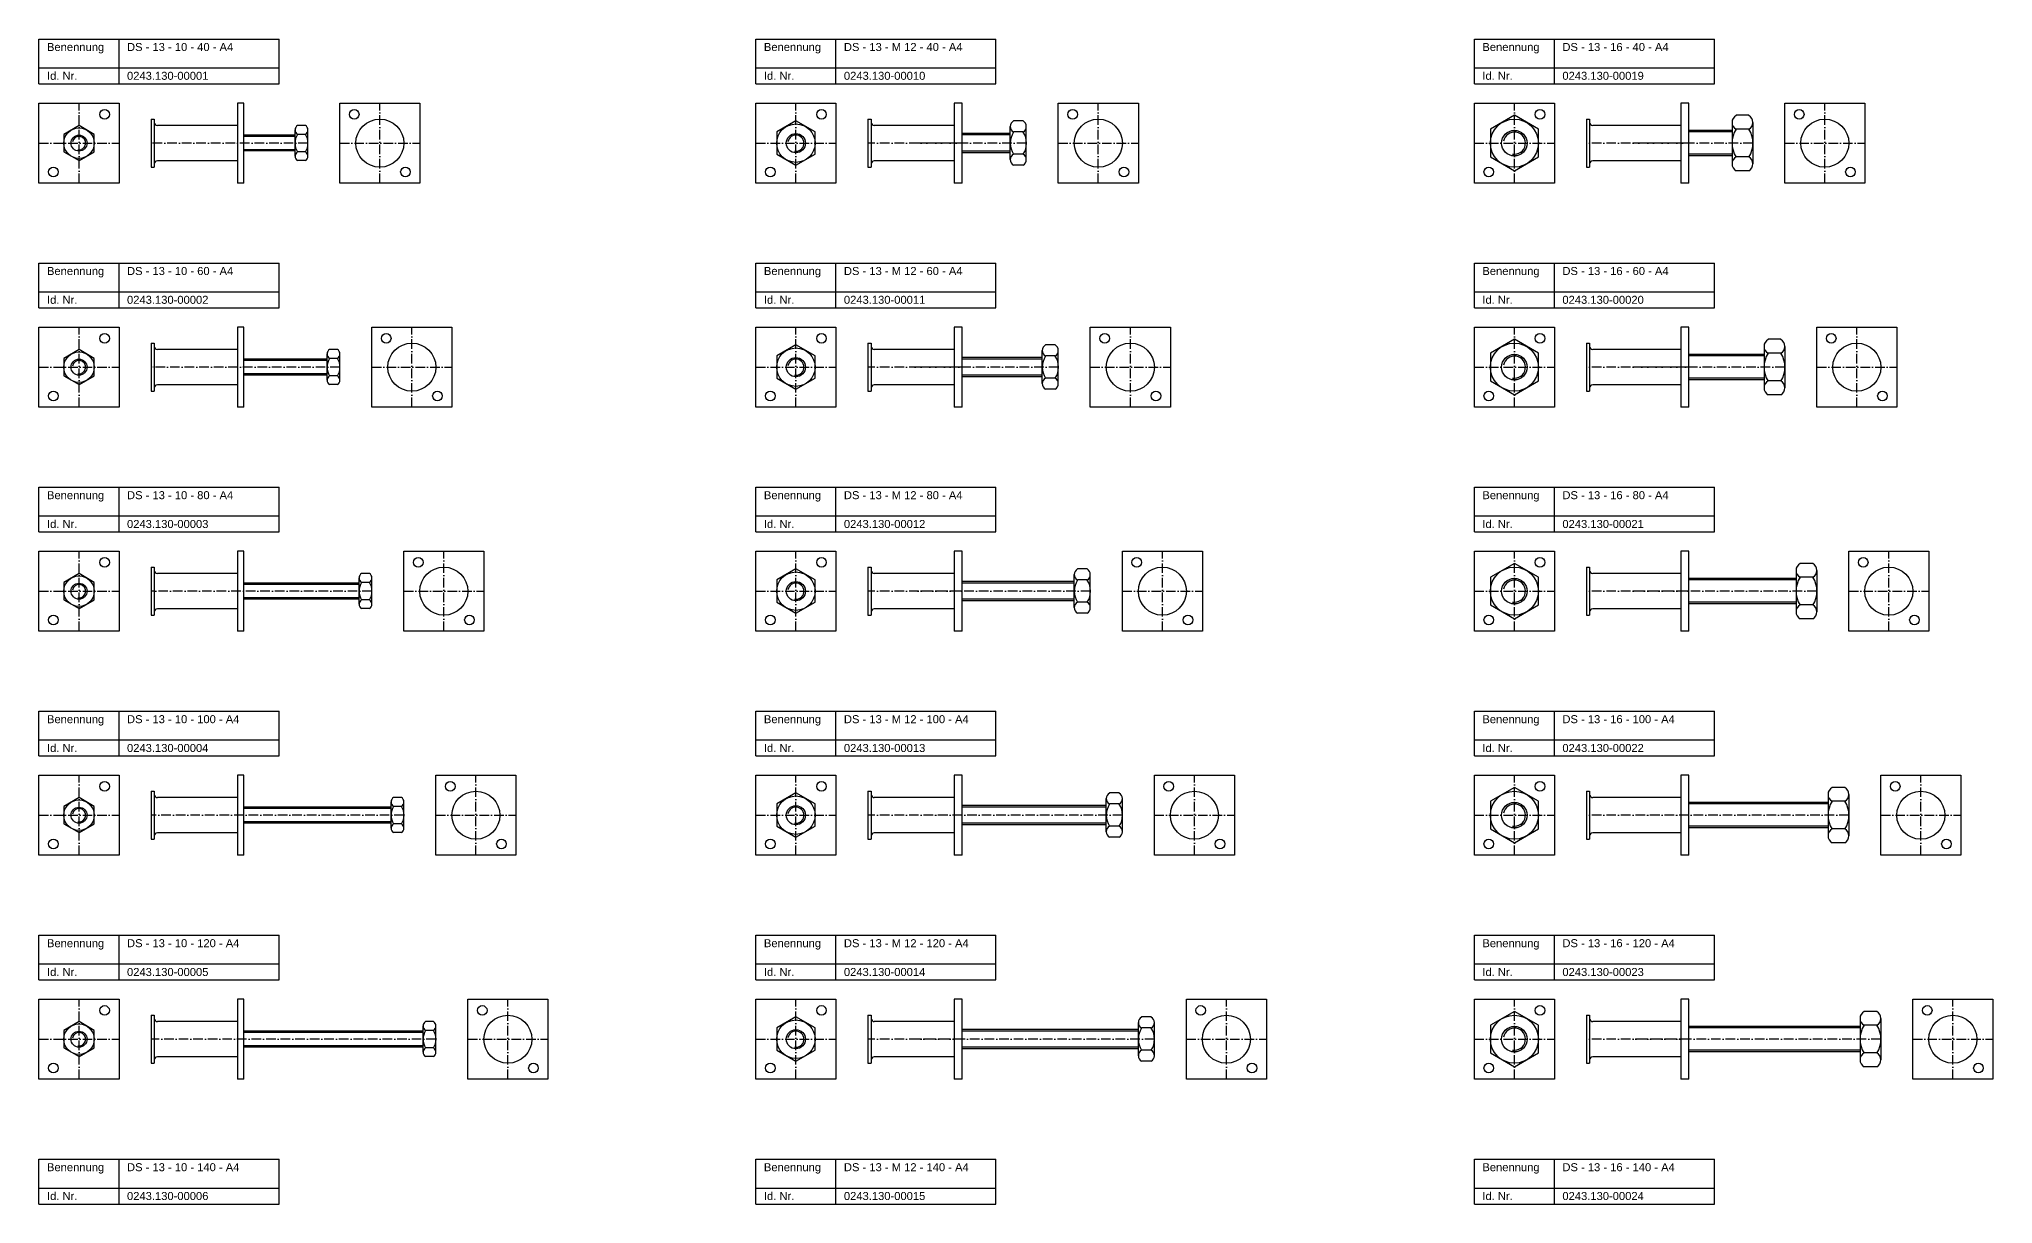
# Model space of a CAD drawing. Header units: millimetres. Extents: x 77 to 2545, y 1116 to 2936.
# Drawn here: x 77 to 1298, y 2208 to 2936 of the extents above; entities that cross this region are included whole.
import ezdxf

# ---------------------------------------------------------------- set-up
doc = ezdxf.new("R2010")
doc.units = ezdxf.units.MM
doc.header["$LTSCALE"] = 0.5
doc.linetypes.add('achse', pattern=[18, 12, -3, 0, -3])
doc.layers.add('HALFEN', color=2, linetype='CONTINUOUS')
doc.styles.add('ARIAL50', font='ARIAL.TTF', dxfattribs={"height": 5})

msp = doc.modelspace()

# ---------------------------------------------------------------- linework, layer by layer
at = {"layer": 'HALFEN'}
for p, q in [((77.2, 2936.2), (227.2, 2936.2)), ((77.2, 2908.2), (77.2, 2936.2)), ((127.2, 2908.2), (127.2, 2936.2)), ((227.2, 2908.2), (227.2, 2936.2)), ((525.2, 2936.2), (675.2, 2936.2)), ((525.2, 2908.2), (525.2, 2936.2)), ((575.2, 2908.2), (575.2, 2936.2)), ((675.2, 2908.2), (675.2, 2936.2)), ((974.2, 2936.2), (1124.2, 2936.2)), ((974.2, 2908.2), (974.2, 2936.2)), ((1024.2, 2908.2), (1024.2, 2936.2)), ((1124.2, 2908.2), (1124.2, 2936.2)), ((77.2, 2918.2), (227.2, 2918.2)), ((525.2, 2918.2), (675.2, 2918.2)), ((974.2, 2918.2), (1124.2, 2918.2)), ((77.2, 2908.2), (227.2, 2908.2)), ((525.2, 2908.2), (675.2, 2908.2)), ((974.2, 2908.2), (1124.2, 2908.2)), ((77.2, 2896.2), (127.2, 2896.2)), ((77.2, 2846.2), (77.2, 2896.2)), ((127.2, 2896.2), (127.2, 2846.2)), ((205.2, 2896.2), (201.2, 2896.2)), ((201.2, 2896.2), (201.2, 2846.2)), ((205.2, 2846.2), (205.2, 2896.2)), ((265.2, 2896.2), (315.2, 2896.2)), ((265.2, 2846.2), (265.2, 2896.2)), ((315.2, 2896.2), (315.2, 2846.2)), ((525.2, 2896.2), (575.2, 2896.2)), ((525.2, 2846.2), (525.2, 2896.2)), ((575.2, 2896.2), (575.2, 2846.2)), ((649.2, 2896.2), (649.2, 2846.2)), ((654.2, 2896.2), (649.2, 2896.2)), ((654.2, 2846.2), (654.2, 2896.2)), ((714.2, 2896.2), (764.2, 2896.2)), ((714.2, 2846.2), (714.2, 2896.2)), ((764.2, 2896.2), (764.2, 2846.2)), ((974.2, 2896.2), (1024.2, 2896.2)), ((974.2, 2846.2), (974.2, 2896.2)), ((1024.2, 2896.2), (1024.2, 2846.2)), ((1108.2, 2896.2), (1103.2, 2896.2)), ((1103.2, 2896.2), (1103.2, 2846.2)), ((1108.2, 2846.2), (1108.2, 2896.2)), ((1168.2, 2896.2), (1218.2, 2896.2)), ((1168.2, 2846.2), (1168.2, 2896.2)), ((1218.2, 2896.2), (1218.2, 2846.2)), ((102.2, 2882.2), (92.7, 2876.7)), ((111.7, 2876.7), (102.2, 2882.2)), ((147.2, 2886.2), (149.2, 2886.2)), ((147.2, 2886.2), (147.2, 2856.2)), ((149.2, 2886.2), (149.2, 2856.2)), ((201.2, 2882.2), (151.2, 2882.2)), ((243.7, 2882.2), (238.8, 2882.2)), ((595.2, 2886.2), (597.2, 2886.2)), ((595.2, 2886.2), (595.2, 2856.2)), ((597.2, 2886.2), (597.2, 2856.2)), ((649.2, 2882.2), (599.2, 2882.2)), ((684.2, 2860.9), (684.2, 2881.6)), ((692.2, 2885.1), (686.2, 2885.1)), ((694.2, 2860.9), (694.2, 2881.6)), ((1044.2, 2886.2), (1046.2, 2886.2)), ((1044.2, 2886.2), (1044.2, 2856.2)), ((1046.2, 2886.2), (1046.2, 2856.2)), ((1103.2, 2882.2), (1048.2, 2882.2)), ((1135.2, 2884.2), (1135.2, 2858.3)), ((1145.7, 2888.6), (1137.7, 2888.6)), ((1148.2, 2884.2), (1148.2, 2858.3)), ((92.7, 2876.7), (92.7, 2865.8)), ((111.7, 2865.8), (111.7, 2876.7)), ((237.2, 2876.2), (205.2, 2876.2)), ((237.2, 2875.4), (205.2, 2875.4)), ((237.2, 2863), (237.2, 2879.5)), ((243.7, 2876.7), (238.8, 2876.7)), ((245.2, 2863), (245.2, 2879.5)), ((684.2, 2877.2), (654.2, 2877.2)), ((684.2, 2876.3), (654.2, 2876.3)), ((692.2, 2878.2), (686.2, 2878.2)), ((1135.2, 2879.2), (1108.2, 2879.2)), ((1135.2, 2878.2), (1108.2, 2878.2)), ((1145.7, 2879.9), (1137.7, 2879.9)), ((92.7, 2865.8), (102.2, 2860.3)), ((102.2, 2860.3), (111.7, 2865.8)), ((201.2, 2860.2), (151.2, 2860.2)), ((237.2, 2867.1), (205.2, 2867.1)), ((237.2, 2866.3), (205.2, 2866.3)), ((243.7, 2865.8), (238.8, 2865.8)), ((243.7, 2860.3), (238.8, 2860.3)), ((649.2, 2860.2), (599.2, 2860.2)), ((684.2, 2866.2), (654.2, 2866.2)), ((684.2, 2865.2), (654.2, 2865.2)), ((692.2, 2864.3), (686.2, 2864.3)), ((692.2, 2857.4), (686.2, 2857.4)), ((1103.2, 2860.2), (1048.2, 2860.2)), ((1135.2, 2864.3), (1108.2, 2864.3)), ((1135.2, 2863.2), (1108.2, 2863.2)), ((1145.7, 2862.6), (1137.7, 2862.6)), ((127.2, 2846.2), (77.2, 2846.2)), ((147.2, 2856.2), (149.2, 2856.2)), ((205.2, 2846.2), (201.2, 2846.2)), ((315.2, 2846.2), (265.2, 2846.2)), ((575.2, 2846.2), (525.2, 2846.2)), ((595.2, 2856.2), (597.2, 2856.2)), ((654.2, 2846.2), (649.2, 2846.2)), ((764.2, 2846.2), (714.2, 2846.2)), ((1024.2, 2846.2), (974.2, 2846.2)), ((1044.2, 2856.2), (1046.2, 2856.2)), ((1108.2, 2846.2), (1103.2, 2846.2)), ((1145.7, 2853.9), (1137.7, 2853.9)), ((1218.2, 2846.2), (1168.2, 2846.2)), ((77.2, 2796.3), (227.2, 2796.3)), ((77.2, 2768.2), (77.2, 2796.3)), ((127.2, 2768.2), (127.2, 2796.3)), ((227.2, 2768.2), (227.2, 2796.3)), ((525.2, 2796.3), (675.2, 2796.3)), ((525.2, 2768.2), (525.2, 2796.3)), ((575.2, 2768.2), (575.2, 2796.3)), ((675.2, 2768.2), (675.2, 2796.3)), ((974.2, 2796.3), (1124.2, 2796.3)), ((974.2, 2768.2), (974.2, 2796.3)), ((1024.2, 2768.2), (1024.2, 2796.3)), ((1124.2, 2768.2), (1124.2, 2796.3)), ((77.2, 2778.2), (227.2, 2778.2)), ((525.2, 2778.2), (675.2, 2778.2)), ((974.2, 2778.2), (1124.2, 2778.2)), ((77.2, 2768.2), (227.2, 2768.2)), ((525.2, 2768.2), (675.2, 2768.2)), ((974.2, 2768.2), (1124.2, 2768.2)), ((77.2, 2706.2), (77.2, 2756.2)), ((77.2, 2756.2), (127.2, 2756.2)), ((127.2, 2756.2), (127.2, 2706.2)), ((201.2, 2756.2), (201.2, 2706.2)), ((205.2, 2756.2), (201.2, 2756.2)), ((205.2, 2706.2), (205.2, 2756.2)), ((285.2, 2756.2), (335.2, 2756.2)), ((285.2, 2706.2), (285.2, 2756.2)), ((335.2, 2756.2), (335.2, 2706.2)), ((525.2, 2756.2), (575.2, 2756.2)), ((525.2, 2706.2), (525.2, 2756.2)), ((575.2, 2756.2), (575.2, 2706.2)), ((649.2, 2756.2), (649.2, 2706.2)), ((654.2, 2756.2), (649.2, 2756.2)), ((654.2, 2706.2), (654.2, 2756.2)), ((734.2, 2756.2), (784.2, 2756.2)), ((734.2, 2706.2), (734.2, 2756.2)), ((784.2, 2756.2), (784.2, 2706.2)), ((974.2, 2756.2), (1024.2, 2756.2)), ((974.2, 2706.2), (974.2, 2756.2)), ((1024.2, 2756.2), (1024.2, 2706.2)), ((1103.2, 2756.2), (1103.2, 2706.2)), ((1108.2, 2756.2), (1103.2, 2756.2)), ((1108.2, 2706.2), (1108.2, 2756.2)), ((1165.7, 2748.6), (1157.7, 2748.6)), ((1188.2, 2756.2), (1238.2, 2756.2)), ((1188.2, 2706.2), (1188.2, 2756.2)), ((1238.2, 2756.2), (1238.2, 2706.2)), ((102.2, 2742.2), (92.7, 2736.7)), ((92.7, 2736.7), (92.7, 2725.8)), ((111.7, 2736.7), (102.2, 2742.2)), ((111.7, 2725.8), (111.7, 2736.7)), ((147.2, 2746.2), (147.2, 2716.2)), ((147.2, 2746.2), (149.2, 2746.2)), ((149.2, 2746.2), (149.2, 2716.2)), ((201.2, 2742.2), (151.2, 2742.2)), ((257.2, 2736.2), (205.2, 2736.2)), ((257.2, 2735.4), (205.2, 2735.4)), ((257.2, 2723), (257.2, 2739.5)), ((263.7, 2742.2), (258.8, 2742.2)), ((263.7, 2736.7), (258.8, 2736.7)), ((265.2, 2723), (265.2, 2739.5)), ((595.2, 2746.2), (595.2, 2716.2)), ((595.2, 2746.2), (597.2, 2746.2)), ((597.2, 2746.2), (597.2, 2716.2)), ((649.2, 2742.2), (599.2, 2742.2)), ((704.2, 2737.2), (654.2, 2737.2)), ((704.2, 2736.3), (654.2, 2736.3)), ((704.2, 2720.9), (704.2, 2741.6)), ((712.2, 2745.1), (706.2, 2745.1)), ((712.2, 2738.2), (706.2, 2738.2)), ((714.2, 2720.9), (714.2, 2741.6)), ((1044.2, 2746.2), (1044.2, 2716.2)), ((1044.2, 2746.2), (1046.2, 2746.2)), ((1046.2, 2746.2), (1046.2, 2716.2)), ((1103.2, 2742.2), (1048.2, 2742.2)), ((1155.2, 2739.2), (1108.2, 2739.2)), ((1155.2, 2738.2), (1108.2, 2738.2)), ((1155.2, 2744.2), (1155.2, 2718.3)), ((1165.7, 2739.9), (1157.7, 2739.9)), ((1168.2, 2744.2), (1168.2, 2718.3)), ((92.7, 2725.8), (102.2, 2720.3)), ((102.2, 2720.3), (111.7, 2725.8)), ((257.2, 2727.1), (205.2, 2727.1)), ((257.2, 2726.3), (205.2, 2726.3)), ((263.7, 2725.8), (258.8, 2725.8)), ((704.2, 2726.2), (654.2, 2726.2)), ((704.2, 2725.2), (654.2, 2725.2)), ((712.2, 2724.3), (706.2, 2724.3)), ((1155.2, 2724.3), (1108.2, 2724.3)), ((1155.2, 2723.2), (1108.2, 2723.2)), ((147.2, 2716.2), (149.2, 2716.2)), ((201.2, 2720.2), (151.2, 2720.2)), ((263.7, 2720.3), (258.8, 2720.3)), ((595.2, 2716.2), (597.2, 2716.2)), ((649.2, 2720.2), (599.2, 2720.2)), ((712.2, 2717.4), (706.2, 2717.4)), ((1044.2, 2716.2), (1046.2, 2716.2)), ((1103.2, 2720.2), (1048.2, 2720.2)), ((1165.7, 2722.6), (1157.7, 2722.6)), ((1165.7, 2713.9), (1157.7, 2713.9)), ((127.2, 2706.2), (77.2, 2706.2)), ((205.2, 2706.2), (201.2, 2706.2)), ((335.2, 2706.2), (285.2, 2706.2)), ((575.2, 2706.2), (525.2, 2706.2)), ((654.2, 2706.2), (649.2, 2706.2)), ((784.2, 2706.2), (734.2, 2706.2)), ((1024.2, 2706.2), (974.2, 2706.2)), ((1108.2, 2706.2), (1103.2, 2706.2)), ((1238.2, 2706.2), (1188.2, 2706.2)), ((77.2, 2656.2), (227.2, 2656.2)), ((77.2, 2628.2), (77.2, 2656.2)), ((127.2, 2628.2), (127.2, 2656.2)), ((227.2, 2628.2), (227.2, 2656.2)), ((525.2, 2656.2), (675.2, 2656.2)), ((525.2, 2628.2), (525.2, 2656.2)), ((575.2, 2628.2), (575.2, 2656.2)), ((675.2, 2628.2), (675.2, 2656.2)), ((974.2, 2656.2), (1124.2, 2656.2)), ((974.2, 2628.2), (974.2, 2656.2)), ((1024.2, 2628.2), (1024.2, 2656.2)), ((1124.2, 2628.2), (1124.2, 2656.2)), ((77.2, 2638.2), (227.2, 2638.2)), ((525.2, 2638.2), (675.2, 2638.2)), ((974.2, 2638.2), (1124.2, 2638.2)), ((77.2, 2628.2), (227.2, 2628.2)), ((525.2, 2628.2), (675.2, 2628.2)), ((974.2, 2628.2), (1124.2, 2628.2)), ((77.2, 2616.2), (127.2, 2616.2)), ((77.2, 2566.2), (77.2, 2616.2)), ((127.2, 2616.2), (127.2, 2566.2)), ((205.2, 2616.2), (201.2, 2616.2)), ((201.2, 2616.2), (201.2, 2566.2)), ((205.2, 2566.2), (205.2, 2616.2)), ((305.2, 2616.2), (355.2, 2616.2)), ((305.2, 2566.2), (305.2, 2616.2)), ((355.2, 2616.2), (355.2, 2566.2)), ((525.2, 2616.2), (575.2, 2616.2)), ((525.2, 2566.2), (525.2, 2616.2)), ((575.2, 2616.2), (575.2, 2566.2)), ((649.2, 2616.2), (649.2, 2566.2)), ((654.2, 2616.2), (649.2, 2616.2)), ((654.2, 2566.2), (654.2, 2616.2)), ((754.2, 2616.2), (804.2, 2616.2)), ((754.2, 2566.2), (754.2, 2616.2)), ((804.2, 2616.2), (804.2, 2566.2)), ((974.2, 2616.2), (1024.2, 2616.2)), ((974.2, 2566.2), (974.2, 2616.2)), ((1024.2, 2616.2), (1024.2, 2566.2)), ((1103.2, 2616.2), (1103.2, 2566.2)), ((1108.2, 2616.2), (1103.2, 2616.2)), ((1108.2, 2566.2), (1108.2, 2616.2)), ((1208.2, 2616.2), (1258.2, 2616.2)), ((1208.2, 2566.2), (1208.2, 2616.2)), ((1258.2, 2616.2), (1258.2, 2566.2)), ((102.2, 2602.2), (92.7, 2596.7)), ((111.7, 2596.7), (102.2, 2602.2)), ((147.2, 2606.2), (149.2, 2606.2)), ((147.2, 2606.2), (147.2, 2576.2)), ((149.2, 2606.2), (149.2, 2576.2)), ((201.2, 2602.2), (151.2, 2602.2)), ((283.7, 2602.2), (278.8, 2602.2)), ((595.2, 2606.2), (597.2, 2606.2)), ((595.2, 2606.2), (595.2, 2576.2)), ((597.2, 2606.2), (597.2, 2576.2)), ((649.2, 2602.2), (599.2, 2602.2)), ((724.2, 2580.9), (724.2, 2601.6)), ((732.2, 2605.1), (726.2, 2605.1)), ((734.2, 2580.9), (734.2, 2601.6)), ((1044.2, 2606.2), (1046.2, 2606.2)), ((1044.2, 2606.2), (1044.2, 2576.2)), ((1046.2, 2606.2), (1046.2, 2576.2)), ((1103.2, 2602.2), (1048.2, 2602.2)), ((1175.2, 2604.2), (1175.2, 2578.3)), ((1185.7, 2608.6), (1177.7, 2608.6)), ((1188.2, 2604.2), (1188.2, 2578.3)), ((92.7, 2596.7), (92.7, 2585.8)), ((111.7, 2585.8), (111.7, 2596.7)), ((277.2, 2596.2), (205.2, 2596.2)), ((277.2, 2595.4), (205.2, 2595.4)), ((277.2, 2583), (277.2, 2599.5)), ((283.7, 2596.7), (278.8, 2596.7)), ((285.2, 2583), (285.2, 2599.5)), ((724.2, 2597.2), (654.2, 2597.2)), ((724.2, 2596.3), (654.2, 2596.3)), ((732.2, 2598.2), (726.2, 2598.2)), ((1175.2, 2599.2), (1108.2, 2599.2)), ((1175.2, 2598.2), (1108.2, 2598.2)), ((1185.7, 2599.9), (1177.7, 2599.9)), ((92.7, 2585.8), (102.2, 2580.3)), ((102.2, 2580.3), (111.7, 2585.8)), ((201.2, 2580.2), (151.2, 2580.2)), ((277.2, 2587.1), (205.2, 2587.1)), ((277.2, 2586.3), (205.2, 2586.3)), ((283.7, 2585.8), (278.8, 2585.8)), ((283.7, 2580.3), (278.8, 2580.3)), ((649.2, 2580.2), (599.2, 2580.2)), ((724.2, 2586.2), (654.2, 2586.2)), ((724.2, 2585.2), (654.2, 2585.2)), ((732.2, 2584.3), (726.2, 2584.3)), ((732.2, 2577.4), (726.2, 2577.4)), ((1103.2, 2580.2), (1048.2, 2580.2)), ((1175.2, 2584.3), (1108.2, 2584.3)), ((1175.2, 2583.2), (1108.2, 2583.2)), ((1185.7, 2582.6), (1177.7, 2582.6)), ((127.2, 2566.2), (77.2, 2566.2)), ((147.2, 2576.2), (149.2, 2576.2)), ((205.2, 2566.2), (201.2, 2566.2)), ((355.2, 2566.2), (305.2, 2566.2)), ((575.2, 2566.2), (525.2, 2566.2)), ((595.2, 2576.2), (597.2, 2576.2)), ((654.2, 2566.2), (649.2, 2566.2)), ((804.2, 2566.2), (754.2, 2566.2)), ((1024.2, 2566.2), (974.2, 2566.2)), ((1044.2, 2576.2), (1046.2, 2576.2)), ((1108.2, 2566.2), (1103.2, 2566.2)), ((1185.7, 2573.9), (1177.7, 2573.9)), ((1258.2, 2566.2), (1208.2, 2566.2)), ((77.2, 2516.2), (227.2, 2516.2)), ((77.2, 2488.2), (77.2, 2516.2)), ((127.2, 2488.2), (127.2, 2516.2)), ((227.2, 2488.2), (227.2, 2516.2)), ((525.2, 2516.2), (675.2, 2516.2)), ((525.2, 2488.2), (525.2, 2516.2)), ((575.2, 2488.2), (575.2, 2516.2)), ((675.2, 2488.2), (675.2, 2516.2)), ((974.2, 2516.2), (1124.2, 2516.2)), ((974.2, 2488.2), (974.2, 2516.2)), ((1024.2, 2488.2), (1024.2, 2516.2)), ((1124.2, 2488.2), (1124.2, 2516.2)), ((77.2, 2498.2), (227.2, 2498.2)), ((525.2, 2498.2), (675.2, 2498.2)), ((974.2, 2498.2), (1124.2, 2498.2)), ((77.2, 2488.2), (227.2, 2488.2)), ((525.2, 2488.2), (675.2, 2488.2)), ((974.2, 2488.2), (1124.2, 2488.2)), ((77.2, 2476.2), (127.2, 2476.2)), ((77.2, 2426.2), (77.2, 2476.2)), ((127.2, 2476.2), (127.2, 2426.2)), ((201.2, 2476.2), (201.2, 2426.2)), ((205.2, 2476.2), (201.2, 2476.2)), ((205.2, 2426.2), (205.2, 2476.2)), ((325.2, 2476.2), (375.2, 2476.2)), ((325.2, 2426.2), (325.2, 2476.2)), ((375.2, 2476.2), (375.2, 2426.2)), ((525.2, 2476.2), (575.2, 2476.2)), ((525.2, 2426.2), (525.2, 2476.2)), ((575.2, 2476.2), (575.2, 2426.2)), ((649.2, 2476.2), (649.2, 2426.2)), ((654.2, 2476.2), (649.2, 2476.2)), ((654.2, 2426.2), (654.2, 2476.2)), ((774.2, 2476.2), (824.2, 2476.2)), ((774.2, 2426.2), (774.2, 2476.2)), ((824.2, 2476.2), (824.2, 2426.2)), ((974.2, 2476.2), (1024.2, 2476.2)), ((974.2, 2426.2), (974.2, 2476.2)), ((1024.2, 2476.2), (1024.2, 2426.2)), ((1108.2, 2476.2), (1103.2, 2476.2)), ((1103.2, 2476.2), (1103.2, 2426.2)), ((1108.2, 2426.2), (1108.2, 2476.2)), ((1205.7, 2468.6), (1197.7, 2468.6)), ((1228.2, 2476.2), (1278.2, 2476.2)), ((1228.2, 2426.2), (1228.2, 2476.2)), ((1278.2, 2476.2), (1278.2, 2426.2)), ((102.2, 2462.2), (92.7, 2456.7)), ((92.7, 2456.7), (92.7, 2445.8)), ((111.7, 2456.7), (102.2, 2462.2)), ((111.7, 2445.8), (111.7, 2456.7)), ((147.2, 2466.2), (147.2, 2436.2)), ((147.2, 2466.2), (149.2, 2466.2)), ((149.2, 2466.2), (149.2, 2436.2)), ((201.2, 2462.2), (151.2, 2462.2)), ((297.2, 2456.2), (205.2, 2456.2)), ((297.2, 2455.4), (205.2, 2455.4)), ((297.2, 2443), (297.2, 2459.5)), ((303.7, 2462.2), (298.8, 2462.2)), ((303.7, 2456.7), (298.8, 2456.7)), ((305.2, 2443), (305.2, 2459.5)), ((595.2, 2466.2), (595.2, 2436.2)), ((595.2, 2466.2), (597.2, 2466.2)), ((597.2, 2466.2), (597.2, 2436.2)), ((649.2, 2462.2), (599.2, 2462.2)), ((744.2, 2457.2), (654.2, 2457.2)), ((744.2, 2456.3), (654.2, 2456.3)), ((744.2, 2440.9), (744.2, 2461.6)), ((752.2, 2465.1), (746.2, 2465.1)), ((752.2, 2458.2), (746.2, 2458.2)), ((754.2, 2440.9), (754.2, 2461.6)), ((1044.2, 2466.2), (1044.2, 2436.2)), ((1044.2, 2466.2), (1046.2, 2466.2)), ((1046.2, 2466.2), (1046.2, 2436.2)), ((1103.2, 2462.2), (1048.2, 2462.2)), ((1195.2, 2459.2), (1108.2, 2459.2)), ((1195.2, 2458.2), (1108.2, 2458.2)), ((1195.2, 2464.2), (1195.2, 2438.3)), ((1205.7, 2459.9), (1197.7, 2459.9)), ((1208.2, 2464.2), (1208.2, 2438.3)), ((92.7, 2445.8), (102.2, 2440.3)), ((102.2, 2440.3), (111.7, 2445.8)), ((297.2, 2447.1), (205.2, 2447.1)), ((297.2, 2446.3), (205.2, 2446.3)), ((303.7, 2445.8), (298.8, 2445.8)), ((744.2, 2446.2), (654.2, 2446.2)), ((744.2, 2445.2), (654.2, 2445.2)), ((752.2, 2444.3), (746.2, 2444.3)), ((1195.2, 2444.3), (1108.2, 2444.3)), ((1195.2, 2443.2), (1108.2, 2443.2)), ((1205.7, 2442.6), (1197.7, 2442.6)), ((147.2, 2436.2), (149.2, 2436.2)), ((201.2, 2440.2), (151.2, 2440.2)), ((303.7, 2440.3), (298.8, 2440.3)), ((595.2, 2436.2), (597.2, 2436.2)), ((649.2, 2440.2), (599.2, 2440.2)), ((752.2, 2437.4), (746.2, 2437.4)), ((1044.2, 2436.2), (1046.2, 2436.2)), ((1103.2, 2440.2), (1048.2, 2440.2)), ((1205.7, 2433.9), (1197.7, 2433.9)), ((127.2, 2426.2), (77.2, 2426.2)), ((205.2, 2426.2), (201.2, 2426.2)), ((375.2, 2426.2), (325.2, 2426.2)), ((575.2, 2426.2), (525.2, 2426.2)), ((654.2, 2426.2), (649.2, 2426.2)), ((824.2, 2426.2), (774.2, 2426.2)), ((1024.2, 2426.2), (974.2, 2426.2)), ((1108.2, 2426.2), (1103.2, 2426.2)), ((1278.2, 2426.2), (1228.2, 2426.2)), ((77.2, 2376.2), (227.2, 2376.2)), ((77.2, 2348.2), (77.2, 2376.2)), ((127.2, 2348.2), (127.2, 2376.2)), ((227.2, 2348.2), (227.2, 2376.2)), ((525.2, 2376.2), (675.2, 2376.2)), ((525.2, 2348.2), (525.2, 2376.2)), ((575.2, 2348.2), (575.2, 2376.2)), ((675.2, 2348.2), (675.2, 2376.2)), ((974.2, 2376.2), (1124.2, 2376.2)), ((974.2, 2348.2), (974.2, 2376.2)), ((1024.2, 2348.2), (1024.2, 2376.2)), ((1124.2, 2348.2), (1124.2, 2376.2)), ((77.2, 2358.2), (227.2, 2358.2)), ((525.2, 2358.2), (675.2, 2358.2)), ((974.2, 2358.2), (1124.2, 2358.2)), ((77.2, 2348.2), (227.2, 2348.2)), ((525.2, 2348.2), (675.2, 2348.2)), ((974.2, 2348.2), (1124.2, 2348.2)), ((77.2, 2336.2), (127.2, 2336.2)), ((77.2, 2286.2), (77.2, 2336.2)), ((127.2, 2336.2), (127.2, 2286.2)), ((201.2, 2336.2), (201.2, 2286.2)), ((205.2, 2336.2), (201.2, 2336.2)), ((205.2, 2286.2), (205.2, 2336.2)), ((345.2, 2336.2), (395.2, 2336.2)), ((345.2, 2286.2), (345.2, 2336.2)), ((395.2, 2336.2), (395.2, 2286.2)), ((525.2, 2336.2), (575.2, 2336.2)), ((525.2, 2286.2), (525.2, 2336.2)), ((575.2, 2336.2), (575.2, 2286.2)), ((649.2, 2336.2), (649.2, 2286.2)), ((654.2, 2336.2), (649.2, 2336.2)), ((654.2, 2286.2), (654.2, 2336.2)), ((794.2, 2336.2), (844.2, 2336.2)), ((794.2, 2286.2), (794.2, 2336.2)), ((844.2, 2336.2), (844.2, 2286.2)), ((974.2, 2336.2), (1024.2, 2336.2)), ((974.2, 2286.2), (974.2, 2336.2)), ((1024.2, 2336.2), (1024.2, 2286.2)), ((1108.2, 2336.2), (1103.2, 2336.2)), ((1103.2, 2336.2), (1103.2, 2286.2)), ((1108.2, 2286.2), (1108.2, 2336.2)), ((1248.2, 2336.2), (1298.2, 2336.2)), ((1248.2, 2286.2), (1248.2, 2336.2)), ((1298.2, 2336.2), (1298.2, 2286.2)), ((102.2, 2322.2), (92.7, 2316.7)), ((111.7, 2316.7), (102.2, 2322.2)), ((147.2, 2326.2), (149.2, 2326.2)), ((147.2, 2326.2), (147.2, 2296.2)), ((149.2, 2326.2), (149.2, 2296.2)), ((201.2, 2322.2), (151.2, 2322.2)), ((323.7, 2322.2), (318.8, 2322.2)), ((595.2, 2326.2), (595.2, 2296.2)), ((595.2, 2326.2), (597.2, 2326.2)), ((597.2, 2326.2), (597.2, 2296.2)), ((649.2, 2322.2), (599.2, 2322.2)), ((764.2, 2300.9), (764.2, 2321.6)), ((772.2, 2325.1), (766.2, 2325.1)), ((774.2, 2300.9), (774.2, 2321.6)), ((1044.2, 2326.2), (1046.2, 2326.2)), ((1044.2, 2326.2), (1044.2, 2296.2)), ((1046.2, 2326.2), (1046.2, 2296.2)), ((1103.2, 2322.2), (1048.2, 2322.2)), ((1215.2, 2324.2), (1215.2, 2298.3)), ((1225.7, 2328.6), (1217.7, 2328.6)), ((1225.7, 2319.9), (1217.7, 2319.9)), ((1228.2, 2324.2), (1228.2, 2298.3)), ((92.7, 2316.7), (92.7, 2305.8)), ((111.7, 2305.8), (111.7, 2316.7)), ((317.2, 2316.2), (205.2, 2316.2)), ((317.2, 2315.4), (205.2, 2315.4)), ((317.2, 2303), (317.2, 2319.5)), ((323.7, 2316.7), (318.8, 2316.7)), ((325.2, 2303), (325.2, 2319.5)), ((764.2, 2317.2), (654.2, 2317.2)), ((764.2, 2316.3), (654.2, 2316.3)), ((772.2, 2318.2), (766.2, 2318.2)), ((1215.2, 2319.2), (1108.2, 2319.2)), ((1215.2, 2318.2), (1108.2, 2318.2)), ((92.7, 2305.8), (102.2, 2300.3)), ((102.2, 2300.3), (111.7, 2305.8)), ((147.2, 2296.2), (149.2, 2296.2)), ((201.2, 2300.2), (151.2, 2300.2)), ((317.2, 2307.1), (205.2, 2307.1)), ((317.2, 2306.2), (205.2, 2306.2)), ((323.7, 2305.8), (318.8, 2305.8)), ((323.7, 2300.3), (318.8, 2300.3)), ((595.2, 2296.2), (597.2, 2296.2)), ((649.2, 2300.2), (599.2, 2300.2)), ((764.2, 2306.2), (654.2, 2306.2)), ((764.2, 2305.2), (654.2, 2305.2)), ((772.2, 2304.3), (766.2, 2304.3)), ((772.2, 2297.4), (766.2, 2297.4)), ((1044.2, 2296.2), (1046.2, 2296.2)), ((1103.2, 2300.2), (1048.2, 2300.2)), ((1215.2, 2304.3), (1108.2, 2304.3)), ((1215.2, 2303.2), (1108.2, 2303.2)), ((1225.7, 2302.6), (1217.7, 2302.6)), ((127.2, 2286.2), (77.2, 2286.2)), ((205.2, 2286.2), (201.2, 2286.2)), ((395.2, 2286.2), (345.2, 2286.2)), ((575.2, 2286.2), (525.2, 2286.2)), ((654.2, 2286.2), (649.2, 2286.2)), ((844.2, 2286.2), (794.2, 2286.2)), ((1024.2, 2286.2), (974.2, 2286.2)), ((1108.2, 2286.2), (1103.2, 2286.2)), ((1225.7, 2293.9), (1217.7, 2293.9)), ((1298.2, 2286.2), (1248.2, 2286.2)), ((77.2, 2236.2), (227.2, 2236.2)), ((77.2, 2208.2), (77.2, 2236.2)), ((127.2, 2208.2), (127.2, 2236.2)), ((227.2, 2208.2), (227.2, 2236.2)), ((525.2, 2236.2), (675.2, 2236.2)), ((525.2, 2208.2), (525.2, 2236.2)), ((575.2, 2208.2), (575.2, 2236.2)), ((675.2, 2208.2), (675.2, 2236.2)), ((974.2, 2236.2), (1124.2, 2236.2)), ((974.2, 2208.2), (974.2, 2236.2)), ((1024.2, 2208.2), (1024.2, 2236.2)), ((1124.2, 2208.2), (1124.2, 2236.2)), ((77.2, 2218.2), (227.2, 2218.2)), ((525.2, 2218.2), (675.2, 2218.2)), ((974.2, 2218.2), (1124.2, 2218.2)), ((77.2, 2208.2), (227.2, 2208.2)), ((525.2, 2208.2), (675.2, 2208.2)), ((974.2, 2208.2), (1124.2, 2208.2))]:
    msp.add_line(p, q, dxfattribs=at)
at = {"layer": 'HALFEN', "color": 1, "linetype": 'achse'}
for p, q in [((102.2, 2846.2), (102.2, 2896.2)), ((290.2, 2846.2), (290.2, 2896.2)), ((550.2, 2846.2), (550.2, 2896.2)), ((739.2, 2846.2), (739.2, 2896.2)), ((999.2, 2846.2), (999.2, 2896.2)), ((1193.2, 2846.2), (1193.2, 2896.2)), ((77.2, 2871.2), (127.2, 2871.2)), ((245.2, 2871.2), (147.2, 2871.2)), ((265.2, 2871.2), (315.2, 2871.2)), ((525.2, 2871.2), (575.2, 2871.2)), ((654.2, 2871.2), (595.2, 2871.2)), ((694.2, 2871.2), (622.2, 2871.2)), ((714.2, 2871.2), (764.2, 2871.2)), ((974.2, 2871.2), (1024.2, 2871.2)), ((1108.2, 2871.2), (1044.2, 2871.2)), ((1148.2, 2871.2), (1073.2, 2871.2)), ((1168.2, 2871.2), (1218.2, 2871.2)), ((102.2, 2706.2), (102.2, 2756.2)), ((310.2, 2706.2), (310.2, 2756.2)), ((550.2, 2706.2), (550.2, 2756.2)), ((759.2, 2706.2), (759.2, 2756.2)), ((999.2, 2706.2), (999.2, 2756.2)), ((1213.2, 2706.2), (1213.2, 2756.2)), ((77.2, 2731.2), (127.2, 2731.2)), ((265.2, 2731.2), (147.2, 2731.2)), ((285.2, 2731.2), (335.2, 2731.2)), ((525.2, 2731.2), (575.2, 2731.2)), ((654.2, 2731.2), (595.2, 2731.2)), ((714.2, 2731.2), (622.2, 2731.2)), ((734.2, 2731.2), (784.2, 2731.2)), ((974.2, 2731.2), (1024.2, 2731.2)), ((1108.2, 2731.2), (1044.2, 2731.2)), ((1168.2, 2731.2), (1073.2, 2731.2)), ((1188.2, 2731.2), (1238.2, 2731.2)), ((102.2, 2566.2), (102.2, 2616.2)), ((330.2, 2566.2), (330.2, 2616.2)), ((550.2, 2566.2), (550.2, 2616.2)), ((779.2, 2566.2), (779.2, 2616.2)), ((999.2, 2566.2), (999.2, 2616.2)), ((1233.2, 2566.2), (1233.2, 2616.2)), ((77.2, 2591.2), (127.2, 2591.2)), ((285.2, 2591.2), (147.2, 2591.2)), ((305.2, 2591.2), (355.2, 2591.2)), ((525.2, 2591.2), (575.2, 2591.2)), ((654.2, 2591.2), (595.2, 2591.2)), ((734.2, 2591.2), (622.2, 2591.2)), ((754.2, 2591.2), (804.2, 2591.2)), ((974.2, 2591.2), (1024.2, 2591.2)), ((1108.2, 2591.2), (1044.2, 2591.2)), ((1188.2, 2591.2), (1073.2, 2591.2)), ((1208.2, 2591.2), (1258.2, 2591.2)), ((102.2, 2426.2), (102.2, 2476.2)), ((350.2, 2426.2), (350.2, 2476.2)), ((550.2, 2426.2), (550.2, 2476.2)), ((799.2, 2426.2), (799.2, 2476.2)), ((999.2, 2426.2), (999.2, 2476.2)), ((1253.2, 2426.2), (1253.2, 2476.2)), ((77.2, 2451.2), (127.2, 2451.2)), ((305.2, 2451.2), (147.2, 2451.2)), ((325.2, 2451.2), (375.2, 2451.2)), ((525.2, 2451.2), (575.2, 2451.2)), ((654.2, 2451.2), (595.2, 2451.2)), ((754.2, 2451.2), (622.2, 2451.2)), ((774.2, 2451.2), (824.2, 2451.2)), ((974.2, 2451.2), (1024.2, 2451.2)), ((1108.2, 2451.2), (1044.2, 2451.2)), ((1208.2, 2451.2), (1073.2, 2451.2)), ((1228.2, 2451.2), (1278.2, 2451.2)), ((102.2, 2286.2), (102.2, 2336.2)), ((370.2, 2286.2), (370.2, 2336.2)), ((550.2, 2286.2), (550.2, 2336.2)), ((819.2, 2286.2), (819.2, 2336.2)), ((999.2, 2286.2), (999.2, 2336.2)), ((1273.2, 2286.2), (1273.2, 2336.2)), ((77.2, 2311.2), (127.2, 2311.2)), ((325.2, 2311.2), (147.2, 2311.2)), ((345.2, 2311.2), (395.2, 2311.2)), ((525.2, 2311.2), (575.2, 2311.2)), ((654.2, 2311.2), (595.2, 2311.2)), ((774.2, 2311.2), (622.2, 2311.2)), ((794.2, 2311.2), (844.2, 2311.2)), ((974.2, 2311.2), (1024.2, 2311.2)), ((1108.2, 2311.2), (1044.2, 2311.2)), ((1228.2, 2311.2), (1073.2, 2311.2)), ((1248.2, 2311.2), (1298.2, 2311.2))]:
    msp.add_line(p, q, dxfattribs=at)
at = {"layer": 'HALFEN'}
for points in [[(538.2, 2864.3), (550.2, 2857.4), (562.2, 2864.3), (562.2, 2878.2), (550.2, 2885.1), (538.2, 2878.2)], [(984.2, 2862.6), (999.2, 2853.9), (1014.2, 2862.6), (1014.2, 2879.9), (999.2, 2888.6), (984.2, 2879.9)], [(984.2, 2722.6), (999.2, 2713.9), (1014.2, 2722.6), (1014.2, 2739.9), (999.2, 2748.6), (984.2, 2739.9)], [(538.2, 2724.3), (550.2, 2717.4), (562.2, 2724.3), (562.2, 2738.2), (550.2, 2745.1), (538.2, 2738.2)], [(538.2, 2584.3), (550.2, 2577.4), (562.2, 2584.3), (562.2, 2598.2), (550.2, 2605.1), (538.2, 2598.2)], [(984.2, 2582.6), (999.2, 2573.9), (1014.2, 2582.6), (1014.2, 2599.9), (999.2, 2608.6), (984.2, 2599.9)], [(984.2, 2442.6), (999.2, 2433.9), (1014.2, 2442.6), (1014.2, 2459.9), (999.2, 2468.6), (984.2, 2459.9)], [(538.2, 2444.3), (550.2, 2437.4), (562.2, 2444.3), (562.2, 2458.2), (550.2, 2465.1), (538.2, 2458.2)], [(538.2, 2304.3), (550.2, 2297.4), (562.2, 2304.3), (562.2, 2318.2), (550.2, 2325.1), (538.2, 2318.2)], [(984.2, 2302.6), (999.2, 2293.9), (1014.2, 2302.6), (1014.2, 2319.9), (999.2, 2328.6), (984.2, 2319.9)]]:
    msp.add_lwpolyline(points, close=True, dxfattribs=at)
for centre, radius in [((118.2, 2889.2, 7), 3), ((274.2, 2889.2, 7), 3), ((290.2, 2871.2), 15), ((550.2, 2871.2), 12), ((566.2, 2889.2, 7), 3), ((723.2, 2889.2, 7), 3), ((739.2, 2871.2), 15), ((999.2, 2871.2), 15), ((1015.2, 2889.2, 7), 3), ((1177.2, 2889.2, 7), 3), ((1193.2, 2871.2), 15), ((102.2, 2871.2), 9.5), ((102.2, 2871.2), 5), ((550.2, 2871.2), 6), ((999.2, 2871.2), 8), ((86.2, 2853.2), 3), ((306.2, 2853.2), 3), ((534.2, 2853.2), 3), ((755.2, 2853.2), 3), ((983.2, 2853.2), 3), ((1209.2, 2853.2), 3), ((118.2, 2749.2, 7), 3), ((294.2, 2749.2, 7), 3), ((566.2, 2749.2, 7), 3), ((743.2, 2749.2, 7), 3), ((1015.2, 2749.2, 7), 3), ((1197.2, 2749.2, 7), 3), ((102.2, 2731.2), 9.5), ((102.2, 2731.2), 5), ((310.2, 2731.2), 15), ((550.2, 2731.2), 12), ((550.2, 2731.2), 6), ((759.2, 2731.2), 15), ((999.2, 2731.2), 15), ((999.2, 2731.2), 8), ((1213.2, 2731.2), 15), ((86.2, 2713.2), 3), ((326.2, 2713.2), 3), ((534.2, 2713.2), 3), ((775.2, 2713.2), 3), ((983.2, 2713.2), 3), ((1229.2, 2713.2), 3), ((102.2, 2591.2), 9.5), ((118.2, 2609.2, 7), 3), ((314.2, 2609.2, 7), 3), ((330.2, 2591.2), 15), ((550.2, 2591.2), 12), ((566.2, 2609.2, 7), 3), ((763.2, 2609.2, 7), 3), ((779.2, 2591.2), 15), ((999.2, 2591.2), 15), ((1015.2, 2609.2, 7), 3), ((1217.2, 2609.2, 7), 3), ((1233.2, 2591.2), 15), ((102.2, 2591.2), 5), ((550.2, 2591.2), 6), ((999.2, 2591.2), 8), ((86.2, 2573.2), 3), ((346.2, 2573.2), 3), ((534.2, 2573.2), 3), ((795.2, 2573.2), 3), ((983.2, 2573.2), 3), ((1249.2, 2573.2), 3), ((118.2, 2469.2, 7), 3), ((334.2, 2469.2, 7), 3), ((566.2, 2469.2, 7), 3), ((783.2, 2469.2, 7), 3), ((1015.2, 2469.2, 7), 3), ((1237.2, 2469.2, 7), 3), ((102.2, 2451.2), 9.5), ((102.2, 2451.2), 5), ((350.2, 2451.2), 15), ((550.2, 2451.2), 12), ((550.2, 2451.2), 6), ((799.2, 2451.2), 15), ((999.2, 2451.2), 15), ((999.2, 2451.2), 8), ((1253.2, 2451.2), 15), ((86.2, 2433.2), 3), ((366.2, 2433.2), 3), ((534.2, 2433.2), 3), ((815.2, 2433.2), 3), ((983.2, 2433.2), 3), ((1269.2, 2433.2), 3), ((118.2, 2329.2, 7), 3), ((354.2, 2329.2, 7), 3), ((566.2, 2329.2, 7), 3), ((803.2, 2329.2, 7), 3), ((1015.2, 2329.2, 7), 3), ((1257.2, 2329.2, 7), 3), ((102.2, 2311.2), 9.5), ((370.2, 2311.2), 15), ((550.2, 2311.2), 12), ((819.2, 2311.2), 15), ((999.2, 2311.2), 15), ((1273.2, 2311.2), 15), ((102.2, 2311.2), 5), ((550.2, 2311.2), 6), ((999.2, 2311.2), 8), ((86.2, 2293.2), 3), ((386.2, 2293.2), 3), ((534.2, 2293.2), 3), ((835.2, 2293.2), 3), ((983.2, 2293.2), 3), ((1289.2, 2293.2), 3)]:
    msp.add_circle(centre, radius, dxfattribs=at)
for centre, radius, start, end in [((151.2, 2884.2), 2, 180, 270), ((240.4, 2879.5), 3.17, 120, 240), ((242.1, 2879.5), 3.17, 300, 60), ((599.2, 2884.2), 2, 180, 270), ((688.2, 2881.6), 4, 120, 240), ((690.2, 2881.6), 4, 300, 60), ((1048.2, 2884.2), 2, 180, 270), ((1140.2, 2884.2), 5, 120, 240), ((1143.2, 2884.2), 5, 300, 60), ((247.5, 2871.2), 10.3, 147.7958, 212.2042), ((235, 2871.2), 10.3, 327.7958, 32.2042), ((697.2, 2871.2), 13, 147.7958, 212.2042), ((686.2, 2878.2), 1.0725e-12, 122.0054, 62.0054), ((681.3, 2871.2), 13, 327.7958, 32.2042), ((692.2, 2878.2), 1.0725e-12, 117.9946, 57.9946), ((1151.5, 2871.2), 16.3, 147.7958, 212.2042), ((1145.7, 2879.9), 1.421e-13, 136.5966, 249.444), ((1132, 2871.2), 16.3, 327.7958, 32.2042), ((151.2, 2858.2), 2, 90, 180), ((240.4, 2863), 3.17, 120, 240), ((242.1, 2863), 3.17, 300, 60), ((599.2, 2858.2), 2, 90, 180), ((688.2, 2860.9), 4, 120, 240), ((690.2, 2860.9), 4, 300, 60), ((1048.2, 2858.2), 2, 90, 180), ((1140.2, 2858.3), 5, 120, 240), ((1143.2, 2858.3), 5, 300, 60), ((1160.2, 2744.2), 5, 120, 240), ((1163.2, 2744.2), 5, 300, 60), ((151.2, 2744.2), 2, 180, 270), ((260.4, 2739.5), 3.17, 120, 240), ((267.5, 2731.2), 10.3, 147.7958, 212.2042), ((262.1, 2739.5), 3.17, 300, 60), ((255, 2731.2), 10.3, 327.7958, 32.2042), ((599.2, 2744.2), 2, 180, 270), ((708.2, 2741.6), 4, 120, 240), ((717.2, 2731.2), 13, 147.7958, 212.2042), ((706.2, 2738.2), 1.0725e-12, 122.0054, 62.0054), ((710.2, 2741.6), 4, 300, 60), ((701.3, 2731.2), 13, 327.7958, 32.2042), ((712.2, 2738.2), 1.0725e-12, 117.9946, 57.9946), ((1048.2, 2744.2), 2, 180, 270), ((1171.5, 2731.2), 16.3, 147.7958, 212.2042), ((1152, 2731.2), 16.3, 327.7958, 32.2042), ((1165.7, 2739.9), 1.421e-13, 136.5966, 249.444), ((260.4, 2723), 3.17, 120, 240), ((262.1, 2723), 3.17, 300, 60), ((708.2, 2720.9), 4, 120, 240), ((710.2, 2720.9), 4, 300, 60), ((151.2, 2718.2), 2, 90, 180), ((599.2, 2718.2), 2, 90, 180), ((1048.2, 2718.2), 2, 90, 180), ((1160.2, 2718.3), 5, 120, 240), ((1163.2, 2718.3), 5, 300, 60), ((151.2, 2604.2), 2, 180, 270), ((280.4, 2599.5), 3.17, 120, 240), ((282.1, 2599.5), 3.17, 300, 60), ((599.2, 2604.2), 2, 180, 270), ((728.2, 2601.6), 4, 120, 240), ((730.2, 2601.6), 4, 300, 60), ((1048.2, 2604.2), 2, 180, 270), ((1180.2, 2604.2), 5, 120, 240), ((1183.2, 2604.2), 5, 300, 60), ((287.5, 2591.2), 10.3, 147.7958, 212.2042), ((275, 2591.2), 10.3, 327.7958, 32.2042), ((737.2, 2591.2), 13, 147.7958, 212.2042), ((726.2, 2598.2), 1.0725e-12, 122.0054, 62.0054), ((732.2, 2598.2), 1.0725e-12, 117.9946, 57.9946), ((721.3, 2591.2), 13, 327.7958, 32.2042), ((1191.5, 2591.2), 16.3, 147.7958, 212.2042), ((1172, 2591.2), 16.3, 327.7958, 32.2042), ((1185.7, 2599.9), 1.421e-13, 136.5966, 249.444), ((151.2, 2578.2), 2, 90, 180), ((280.4, 2583), 3.17, 120, 240), ((282.1, 2583), 3.17, 300, 60), ((599.2, 2578.2), 2, 90, 180), ((728.2, 2580.9), 4, 120, 240), ((730.2, 2580.9), 4, 300, 60), ((1048.2, 2578.2), 2, 90, 180), ((1180.2, 2578.3), 5, 120, 240), ((1183.2, 2578.3), 5, 300, 60), ((1200.2, 2464.2), 5, 120, 240), ((1203.2, 2464.2), 5, 300, 60), ((151.2, 2464.2), 2, 180, 270), ((300.4, 2459.5), 3.17, 120, 240), ((307.5, 2451.2), 10.3, 147.7958, 212.2042), ((302.1, 2459.5), 3.17, 300, 60), ((295, 2451.2), 10.3, 327.7958, 32.2042), ((599.2, 2464.2), 2, 180, 270), ((748.2, 2461.6), 4, 120, 240), ((757.2, 2451.2), 13, 147.7958, 212.2042), ((746.2, 2458.2), 1.0725e-12, 122.0054, 62.0054), ((750.2, 2461.6), 4, 300, 60), ((741.3, 2451.2), 13, 327.7958, 32.2042), ((752.2, 2458.2), 1.0725e-12, 117.9946, 57.9946), ((1048.2, 2464.2), 2, 180, 270), ((1211.5, 2451.2), 16.3, 147.7958, 212.2042), ((1192, 2451.2), 16.3, 327.7958, 32.2042), ((1205.7, 2459.9), 1.421e-13, 136.5966, 249.444), ((300.4, 2443), 3.17, 120, 240), ((302.1, 2443), 3.17, 300, 60), ((748.2, 2440.9), 4, 120, 240), ((750.2, 2440.9), 4, 300, 60), ((1200.2, 2438.3), 5, 120, 240), ((1203.2, 2438.3), 5, 300, 60), ((151.2, 2438.2), 2, 90, 180), ((599.2, 2438.2), 2, 90, 180), ((1048.2, 2438.2), 2, 90, 180), ((151.2, 2324.2), 2, 180, 270), ((320.4, 2319.5), 3.17, 120, 240), ((322.1, 2319.5), 3.17, 300, 60), ((599.2, 2324.2), 2, 180, 270), ((768.2, 2321.6), 4, 120, 240), ((770.2, 2321.6), 4, 300, 60), ((1048.2, 2324.2), 2, 180, 270), ((1220.2, 2324.2), 5, 120, 240), ((1231.5, 2311.2), 16.3, 147.7958, 212.2042), ((1223.2, 2324.2), 5, 300, 60), ((1212, 2311.2), 16.3, 327.7958, 32.2042), ((1225.7, 2319.9), 1.421e-13, 136.5966, 249.444), ((327.5, 2311.2), 10.3, 147.7958, 212.2042), ((315, 2311.2), 10.3, 327.7958, 32.2042), ((777.2, 2311.2), 13, 147.7958, 212.2042), ((766.2, 2318.2), 1.0725e-12, 122.0054, 62.0054), ((761.3, 2311.2), 13, 327.7958, 32.2042), ((772.2, 2318.2), 1.0725e-12, 117.9946, 57.9946), ((151.2, 2298.2), 2, 90, 180), ((320.4, 2303), 3.17, 120, 240), ((322.1, 2303), 3.17, 300, 60), ((599.2, 2298.2), 2, 90, 180), ((768.2, 2300.9), 4, 120, 240), ((770.2, 2300.9), 4, 300, 60), ((1048.2, 2298.2), 2, 90, 180), ((1220.2, 2298.3), 5, 120, 240), ((1223.2, 2298.3), 5, 300, 60)]:
    msp.add_arc(centre, radius, start, end, dxfattribs=at)
at = {"layer": 'HALFEN', "color": 1}
for centre, radius in [((102.2, 2871.2), 4.19), ((550.2, 2871.2), 5.05), ((999.2, 2871.2), 6.92), ((102.2, 2731.2), 4.19), ((550.2, 2731.2), 5.05), ((999.2, 2731.2), 6.92), ((102.2, 2591.2), 4.19), ((550.2, 2591.2), 5.05), ((999.2, 2591.2), 6.92), ((102.2, 2451.2), 4.19), ((550.2, 2451.2), 5.05), ((999.2, 2451.2), 6.92), ((102.2, 2311.2), 4.19), ((550.2, 2311.2), 5.05), ((999.2, 2311.2), 6.92)]:
    msp.add_arc(centre, radius, 260, 170, dxfattribs=at)

# ---------------------------------------------------------------- texts
at = {"layer": 'HALFEN', "style": 'ARIAL50'}
for s, p in [('Benennung', (82.2, 2928.8)), ('DS - 13 - 10 - 40 - A4', (132.2, 2928.8)), ('Benennung', (530.2, 2928.8)), ('DS - 13 - M 12 - 40 - A4', (580.2, 2928.8)), ('Benennung', (979.2, 2928.8)), ('DS - 13 - 16 - 40 - A4', (1029.2, 2928.8)), ('Id. Nr.', (82.2, 2910.8)), ('0243.130-00001', (132.2, 2910.8)), ('Id. Nr.', (530.2, 2910.8)), ('0243.130-00010', (580.2, 2910.8)), ('Id. Nr.', (979.2, 2910.8)), ('0243.130-00019', (1029.2, 2910.8)), ('Benennung', (82.2, 2788.8)), ('DS - 13 - 10 - 60 - A4', (132.2, 2788.8)), ('Benennung', (530.2, 2788.8)), ('DS - 13 - M 12 - 60 - A4', (580.2, 2788.8)), ('Benennung', (979.2, 2788.8)), ('DS - 13 - 16 - 60 - A4', (1029.2, 2788.8)), ('Id. Nr.', (82.2, 2770.8)), ('0243.130-00002', (132.2, 2770.8)), ('Id. Nr.', (530.2, 2770.8)), ('0243.130-00011', (580.2, 2770.8)), ('Id. Nr.', (979.2, 2770.8)), ('0243.130-00020', (1029.2, 2770.8)), ('Benennung', (82.2, 2648.7)), ('DS - 13 - 10 - 80 - A4', (132.2, 2648.7)), ('Benennung', (530.2, 2648.7)), ('DS - 13 - M 12 - 80 - A4', (580.2, 2648.7)), ('Benennung', (979.2, 2648.7)), ('DS - 13 - 16 - 80 - A4', (1029.2, 2648.7)), ('Id. Nr.', (82.2, 2630.7)), ('0243.130-00003', (132.2, 2630.7)), ('Id. Nr.', (530.2, 2630.7)), ('0243.130-00012', (580.2, 2630.7)), ('Id. Nr.', (979.2, 2630.7)), ('0243.130-00021', (1029.2, 2630.7)), ('Benennung', (82.2, 2508.7)), ('DS - 13 - 10 - 100 - A4', (132.2, 2508.7)), ('Benennung', (530.2, 2508.7)), ('DS - 13 - M 12 - 100 - A4', (580.2, 2508.7)), ('Benennung', (979.2, 2508.7)), ('DS - 13 - 16 - 100 - A4', (1029.2, 2508.7)), ('Id. Nr.', (82.2, 2490.7)), ('0243.130-00004', (132.2, 2490.7)), ('Id. Nr.', (530.2, 2490.7)), ('0243.130-00013', (580.2, 2490.7)), ('Id. Nr.', (979.2, 2490.7)), ('0243.130-00022', (1029.2, 2490.7)), ('Benennung', (82.2, 2368.7)), ('DS - 13 - 10 - 120 - A4', (132.2, 2368.7)), ('Benennung', (530.2, 2368.7)), ('DS - 13 - M 12 - 120 - A4', (580.2, 2368.7)), ('Benennung', (979.2, 2368.7)), ('DS - 13 - 16 - 120 - A4', (1029.2, 2368.7)), ('Id. Nr.', (82.2, 2350.7)), ('0243.130-00005', (132.2, 2350.7)), ('Id. Nr.', (530.2, 2350.7)), ('0243.130-00014', (580.2, 2350.7)), ('Id. Nr.', (979.2, 2350.7)), ('0243.130-00023', (1029.2, 2350.7)), ('Benennung', (82.2, 2228.7)), ('DS - 13 - 10 - 140 - A4', (132.2, 2228.7)), ('Benennung', (530.2, 2228.7)), ('DS - 13 - M 12 - 140 - A4', (580.2, 2228.7)), ('Benennung', (979.2, 2228.7)), ('DS - 13 - 16 - 140 - A4', (1029.2, 2228.7)), ('Id. Nr.', (82.2, 2210.7)), ('0243.130-00006', (132.2, 2210.7)), ('Id. Nr.', (530.2, 2210.7)), ('0243.130-00015', (580.2, 2210.7)), ('Id. Nr.', (979.2, 2210.7)), ('0243.130-00024', (1029.2, 2210.7))]:
    msp.add_text(s, height=5, dxfattribs=at).set_placement(p)

doc.saveas('drawing.dxf')
